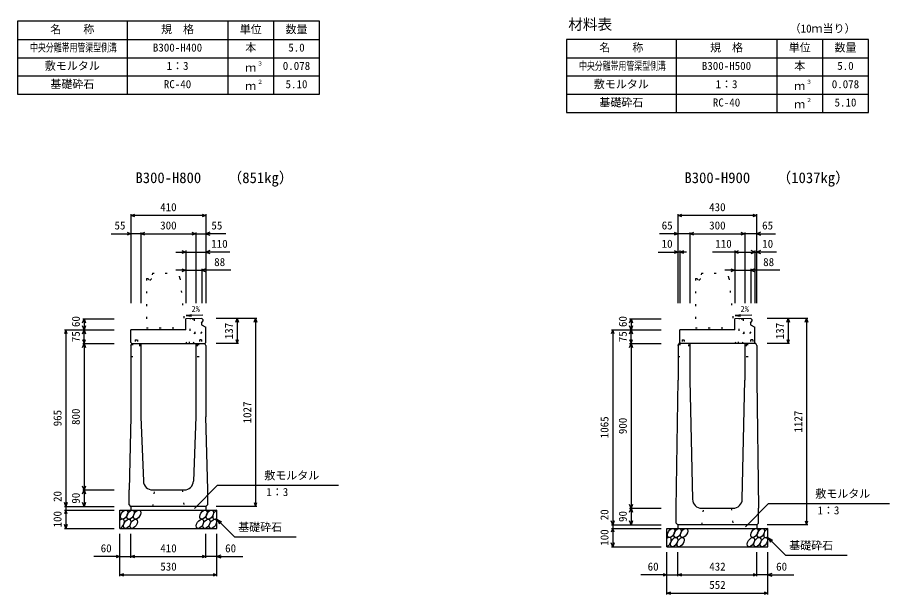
# Model space of a CAD drawing. Units: millimetres, scale not verified. Extents: x -12600 to 12600, y -5940 to 5940.
# Drawn here: x 1875 to 6641, y -480 to 2673 of the extents above; entities that cross this region are included whole.
import ezdxf
from ezdxf.enums import TextEntityAlignment as Align

# ---------------------------------------------------------------- set-up
doc = ezdxf.new("R2010")
doc.units = ezdxf.units.MM
doc.header["$LTSCALE"] = 40
doc.linetypes.add('DOTTED', pattern=[1.75, 0.25, -1.5])
for name, color, linetype, lineweight in [('0-0_DIM', 7, 'Continuous', 25), ('0-2_HATCH', 6, 'Continuous', 25), ('0-3_HYO', 3, 'Continuous', 25), ('0-4_HYO2', 4, 'Continuous', 25), ('0-5_OUTLINE', 3, 'Continuous', 25), ('0-6_OUTLINE2', 4, 'DOTTED', 25), ('0-7_TXT', 7, 'Continuous', 25)]:
    doc.layers.add(name, color=color, linetype=linetype, lineweight=lineweight)
doc.styles.add('ＭＳ ゴシック', font='')
doc.styles.get('ＭＳ ゴシック').set_extended_font_data('MS Gothic')

msp = doc.modelspace()

# ---------------------------------------------------------------- linework, layer by layer
at = {"layer": '0-0_DIM'}
for p, q in [((2495, 1598.96), (2495, 1111.46)), ((2905, 1591.46), (2495, 1591.46)), ((2905, 1598.96), (2905, 1111.46)), ((5485, 1111.46), (5485, 1598.96)), ((5915, 1591.46), (5485, 1591.46)), ((5915, 1111.46), (5915, 1598.96)), ((2386.62, 1491.46), (2495, 1491.46)), ((2550, 1491.46), (2495, 1491.46)), ((2550, 1498.96), (2550, 1111.46)), ((2550, 1491.46), (2850, 1491.46)), ((2850, 1498.96), (2850, 1111.46)), ((2850, 1491.46), (2905, 1491.46)), ((3013.38, 1491.46), (2905, 1491.46)), ((5485, 1491.46), (5383.02, 1491.46)), ((5550, 1491.46), (5485, 1491.46)), ((5550, 1498.96), (5550, 1111.46)), ((5550, 1491.46), (5850, 1491.46)), ((5850, 1498.96), (5850, 1111.46)), ((5915, 1491.46), (5850, 1491.46)), ((5915, 1491.46), (6016.98, 1491.46)), ((2740, 1391.46), (2795, 1391.46)), ((2795, 1398.96), (2795, 1111.46)), ((2795, 1391.46), (2905, 1391.46)), ((3036.52, 1391.46), (2905, 1391.46)), ((5376.62, 1391.46), (5485, 1391.46)), ((5495, 1391.46), (5485, 1391.46)), ((5495, 1398.96), (5495, 1111.46)), ((5531.3, 1391.46), (5495, 1391.46)), ((5795, 1391.46), (5673.07, 1391.46)), ((5795, 1398.96), (5795, 1111.46)), ((5795, 1391.46), (5905, 1391.46)), ((5905, 1398.96), (5905, 1111.46)), ((5905, 1391.46), (5915, 1391.46)), ((6023.38, 1391.46), (5915, 1391.46)), ((2795, 1291.46), (2740, 1291.46)), ((2795, 1291.46), (2883, 1291.46)), ((2883, 1298.96), (2883, 1111.46)), ((3041.78, 1291.46), (2883, 1291.46)), ((5795, 1291.46), (5740, 1291.46)), ((5795, 1291.46), (5883, 1291.46)), ((5883, 1298.96), (5883, 1111.46)), ((6041.78, 1291.46), (5883, 1291.46)), ((2231.5, 1026.46), (2404, 1026.46)), ((2239, 1026.46), (2239, 966.46)), ((3183.5, 1028.46), (2961, 1028.46)), ((3076, 1028.46), (3076, 891.46)), ((3176, 1028.46), (3176, 1.46)), ((5220.5, 1026.46), (5393, 1026.46)), ((5228, 1026.46), (5228, 966.46)), ((6194.5, 1028.46), (5972, 1028.46)), ((6087, 1028.46), (6087, 891.46)), ((6187, 1028.46), (6187, -98.54)), ((2131.5, 966.46), (2404, 966.46)), ((2139, 966.46), (2139, 1.46)), ((2239, 891.46), (2239, 966.46)), ((5120.5, 966.46), (5393, 966.46)), ((5128, 966.46), (5128, -98.54)), ((5228, 891.46), (5228, 966.46)), ((2231.5, 891.46), (2404, 891.46)), ((2239, 891.46), (2239, 91.46)), ((3083.5, 891.46), (2961, 891.46)), ((5220.5, 891.46), (5393, 891.46)), ((5228, 891.46), (5228, -8.54)), ((6094.5, 891.46), (5972, 891.46)), ((2842.11, -9.35), (2968.34, 116.89)), ((2968.34, 116.89), (3629.81, 116.89)), ((2231.5, 91.46), (2404, 91.46)), ((2239, 91.46), (2239, 1.46)), ((2131.5, 1.46), (2404, 1.46)), ((2139, 1.46), (2139, -18.54)), ((3183.5, 1.46), (2961, 1.46)), ((5853.11, -109.35), (5979.34, 16.89)), ((5979.34, 16.89), (6640.81, 16.89)), ((2131.5, -18.54), (2404, -18.54)), ((2139, -18.54), (2139, -118.54)), ((5220.5, -8.54), (5393, -8.54)), ((5228, -8.54), (5228, -98.54)), ((2965, -68.54), (3060.76, -164.29)), ((2965, -68.54), (2990.98, -83.54)), ((2965, -68.54), (2980, -94.52)), ((2131.5, -118.54), (2404, -118.54)), ((5120.5, -98.54), (5393, -98.54)), ((5120.5, -118.54), (5393, -118.54)), ((5128, -98.54), (5128, -118.54)), ((5128, -118.54), (5128, -218.54)), ((6194.5, -98.54), (5972, -98.54)), ((2435, -379.9), (2435, -148.54)), ((2495, -279.9), (2495, -148.54)), ((2905, -279.9), (2905, -148.54)), ((2965, -379.9), (2965, -148.54)), ((3060.76, -164.29), (3398.31, -164.29)), ((5976, -168.54), (6071.76, -264.29)), ((5976, -168.54), (6001.98, -183.54)), ((5976, -168.54), (5991, -194.52)), ((5120.5, -218.54), (5393, -218.54)), ((2435, -272.4), (2293.21, -272.4)), ((2435, -272.4), (2495, -272.4)), ((2495, -272.4), (2905, -272.4)), ((2965, -272.4), (2905, -272.4)), ((2965, -272.4), (3106.79, -272.4)), ((5424, -479.9), (5424, -248.54)), ((5484, -379.9), (5484, -248.54)), ((5916, -379.9), (5916, -248.54)), ((5976, -479.9), (5976, -248.54)), ((6071.76, -264.29), (6409.31, -264.29)), ((2435, -372.4), (2965, -372.4)), ((5424, -372.4), (5282.21, -372.4)), ((5424, -372.4), (5484, -372.4)), ((5484, -372.4), (5916, -372.4)), ((5976, -372.4), (5916, -372.4)), ((5976, -372.4), (6117.79, -372.4)), ((5424, -472.4), (5976, -472.4))]:
    msp.add_line(p, q, dxfattribs=at)
for points in [[(2516.14, 1583.77), (2495, 1591.46), (2516.14, 1599.16)], [(2883.86, 1599.16), (2905, 1591.46), (2883.86, 1583.77)], [(5506.14, 1583.77), (5485, 1591.46), (5506.14, 1599.16)], [(5893.86, 1599.16), (5915, 1591.46), (5893.86, 1583.77)], [(2473.86, 1499.16), (2495, 1491.46), (2473.86, 1483.77)], [(2571.14, 1483.77), (2550, 1491.46), (2571.14, 1499.16)], [(2828.86, 1499.16), (2850, 1491.46), (2828.86, 1483.77)], [(2926.14, 1499.16), (2905, 1491.46), (2926.14, 1483.77)], [(5463.86, 1499.16), (5485, 1491.46), (5463.86, 1483.77)], [(5571.14, 1483.77), (5550, 1491.46), (5571.14, 1499.16)], [(5828.86, 1499.16), (5850, 1491.46), (5828.86, 1483.77)], [(5936.14, 1499.16), (5915, 1491.46), (5936.14, 1483.77)], [(2773.86, 1399.16), (2795, 1391.46), (2773.86, 1383.77)], [(2926.14, 1399.16), (2905, 1391.46), (2926.14, 1383.77)], [(5463.86, 1399.16), (5485, 1391.46), (5463.86, 1383.77)], [(5516.14, 1383.77), (5495, 1391.46), (5516.14, 1399.16)], [(5816.14, 1383.77), (5795, 1391.46), (5816.14, 1399.16)], [(5883.86, 1383.77), (5905, 1391.46), (5883.86, 1399.16)], [(5936.14, 1399.16), (5915, 1391.46), (5936.14, 1383.77)], [(2773.86, 1299.16), (2795, 1291.46), (2773.86, 1283.77)], [(2904.14, 1299.16), (2883, 1291.46), (2904.14, 1283.77)], [(5773.86, 1299.16), (5795, 1291.46), (5773.86, 1283.77)], [(5904.14, 1299.16), (5883, 1291.46), (5904.14, 1283.77)], [(2231.3, 1005.32), (2239, 1026.46), (2246.7, 1005.32)], [(3068.3, 1007.32), (3076, 1028.46), (3083.7, 1007.32)], [(3168.3, 1007.32), (3176, 1028.46), (3183.7, 1007.32)], [(5220.3, 1005.32), (5228, 1026.46), (5235.7, 1005.32)], [(6079.3, 1007.32), (6087, 1028.46), (6094.7, 1007.32)], [(6179.3, 1007.32), (6187, 1028.46), (6194.7, 1007.32)], [(2146.7, 945.32), (2139, 966.46), (2131.3, 945.32)], [(2246.7, 987.61), (2239, 966.46), (2231.3, 987.61)], [(2231.3, 945.32), (2239, 966.46), (2246.7, 945.32)], [(5135.7, 945.32), (5128, 966.46), (5120.3, 945.32)], [(5235.7, 987.61), (5228, 966.46), (5220.3, 987.61)], [(5220.3, 945.32), (5228, 966.46), (5235.7, 945.32)], [(2231.3, 912.61), (2239, 891.46), (2246.7, 912.61)], [(3068.3, 912.61), (3076, 891.46), (3083.7, 912.61)], [(5220.3, 912.61), (5228, 891.46), (5235.7, 912.61)], [(6079.3, 912.61), (6087, 891.46), (6094.7, 912.61)], [(2231.3, 870.32), (2239, 891.46), (2246.7, 870.32)], [(5220.3, 870.32), (5228, 891.46), (5235.7, 870.32)], [(2246.7, 112.61), (2239, 91.46), (2231.3, 112.61)], [(2231.3, 70.32), (2239, 91.46), (2246.7, 70.32)], [(2146.7, 22.61), (2139, 1.46), (2131.3, 22.61)], [(2246.7, 22.61), (2239, 1.46), (2231.3, 22.61)], [(3168.3, 22.61), (3176, 1.46), (3183.7, 22.61)], [(5235.7, 12.61), (5228, -8.54), (5220.3, 12.61)], [(2146.7, -39.68), (2139, -18.54), (2131.3, -39.68)], [(5220.3, -29.68), (5228, -8.54), (5235.7, -29.68)], [(5135.7, -77.39), (5128, -98.54), (5120.3, -77.39)], [(5235.7, -77.39), (5228, -98.54), (5220.3, -77.39)], [(6179.3, -77.39), (6187, -98.54), (6194.7, -77.39)], [(2146.7, -97.39), (2139, -118.54), (2131.3, -97.39)], [(5135.7, -139.68), (5128, -118.54), (5120.3, -139.68)], [(5135.7, -197.39), (5128, -218.54), (5120.3, -197.39)], [(2413.86, -264.71), (2435, -272.4), (2413.86, -280.1)], [(2516.14, -280.1), (2495, -272.4), (2516.14, -264.71)], [(2883.86, -264.71), (2905, -272.4), (2883.86, -280.1)], [(2986.14, -264.71), (2965, -272.4), (2986.14, -280.1)], [(2456.14, -380.1), (2435, -372.4), (2456.14, -364.71)], [(2943.86, -364.71), (2965, -372.4), (2943.86, -380.1)], [(5402.86, -364.71), (5424, -372.4), (5402.86, -380.1)], [(5505.14, -380.1), (5484, -372.4), (5505.14, -364.71)], [(5894.86, -364.71), (5916, -372.4), (5894.86, -380.1)], [(5997.14, -364.71), (5976, -372.4), (5997.14, -380.1)], [(5445.14, -480.1), (5424, -472.4), (5445.14, -464.71)], [(5954.86, -464.71), (5976, -472.4), (5954.86, -480.1)]]:
    msp.add_lwpolyline(points, dxfattribs=at)
at = {"layer": '0-2_HATCH'}
for centre in [(2457.89, -43.54), (2493.37, -43.54), (2528.84, -43.54), (2891.05, -43.54), (2926.52, -43.54), (2474.77, -93.54), (2510.25, -93.54), (2872.45, -93.54), (2907.93, -93.54), (2943.41, -93.54), (5446.89, -143.54), (5482.37, -143.54), (5517.84, -143.54), (5902.05, -143.54), (5937.52, -143.54), (5463.77, -193.54), (5499.25, -193.54), (5883.45, -193.54), (5918.93, -193.54), (5954.41, -193.54)]:
    msp.add_ellipse(centre, major_axis=(14.54, 23.54), ratio=0.5792, dxfattribs=at)
for centre, start_param, end_param in [((2962, -43.54), 0.6666252, 4.1103269), ((2439.3, -93.54), 3.7419964, 7.318141), ((5973, -143.54), 0.6666252, 4.1103269), ((5428.3, -193.54), 3.7419964, 7.318141)]:
    msp.add_ellipse(centre, major_axis=(14.54, 23.54), ratio=0.5792, start_param=start_param, end_param=end_param, dxfattribs=at)
at = {"layer": '0-3_HYO'}
for p, q in [((2475, 2653.36), (2475, 2253.36)), ((3025, 2653.36), (3025, 2253.36)), ((3275, 2653.36), (3275, 2253.36)), ((1875, 2553.36), (3525, 2553.36)), ((5475, 2553.36), (5475, 2153.36)), ((6025, 2553.36), (6025, 2153.36)), ((6275, 2553.36), (6275, 2153.36)), ((4875, 2453.36), (6525, 2453.36))]:
    msp.add_line(p, q, dxfattribs=at)
for points in [[(1875, 2253.36), (3525, 2253.36), (3525, 2653.36), (1875, 2653.36)], [(4875, 2153.36), (6525, 2153.36), (6525, 2553.36), (4875, 2553.36)]]:
    msp.add_lwpolyline(points, close=True, dxfattribs=at)
at = {"layer": '0-4_HYO2'}
for p, q in [((1875, 2453.36), (3525, 2453.36)), ((1875, 2353.36), (3525, 2353.36)), ((4875, 2353.36), (6525, 2353.36)), ((4875, 2253.36), (6525, 2253.36))]:
    msp.add_line(p, q, dxfattribs=at)
at = {"layer": '0-5_OUTLINE', "linetype": 'DOTTED'}
for p, q in [((2580, 1246.46), (2580, 976.46)), ((2613, 1276.46), (2610, 1246.46)), ((2613, 1276.46), (2732.85, 1276.46)), ((2762.7, 1249.45), (2790, 976.46)), ((5580, 1246.46), (5580, 976.46)), ((5613, 1276.46), (5610, 1246.46)), ((5613, 1276.46), (5732.85, 1276.46)), ((5762.7, 1249.45), (5790, 976.46)), ((2580, 976.46), (2790, 976.46)), ((5580, 976.46), (5790, 976.46))]:
    msp.add_line(p, q, dxfattribs=at)
at = {"layer": '0-5_OUTLINE'}
for p, q in [((2883.14, 1028.14), (2795, 1026.46)), ((2795, 966.46), (2795, 1026.46)), ((2880, 1003.46), (2889, 1013.46)), ((2880, 1003.46), (2880, 993.46)), ((2883.14, 1028.14), (2889, 1022.4)), ((2889, 1022.4), (2889, 1013.46)), ((5883.14, 1028.14), (5795, 1026.46)), ((5795, 966.46), (5795, 1026.46)), ((5880, 1003.46), (5889, 1013.46)), ((5880, 1003.46), (5880, 993.46)), ((5883.14, 1028.14), (5889, 1022.4)), ((5889, 1022.4), (5889, 1013.46)), ((2495, 897.46), (2495, 966.46)), ((2795, 966.46), (2495, 966.46)), ((2880, 993.46), (2905, 980.46)), ((2905, 897.46), (2905, 980.46)), ((5495, 897.46), (5495, 966.46)), ((5795, 966.46), (5495, 966.46)), ((5880, 993.46), (5905, 980.46)), ((5905, 897.46), (5905, 980.46)), ((2495, 897.46), (2501, 891.46)), ((2495, 881.46), (2501, 891.46)), ((2495, 881.46), (2495, 491.46)), ((2501, 891.46), (2899, 891.46)), ((2550, 891.46), (2550, 491.46)), ((2850, 891.46), (2850, 491.46)), ((2899, 891.46), (2905, 897.46)), ((2905, 881.46), (2899, 891.46)), ((2905, 881.46), (2905, 491.46)), ((5485, 881.46), (5490, 891.46)), ((5485, 881.46), (5485, 691.46)), ((5910, 891.46), (5490, 891.46)), ((5495, 897.46), (5501, 891.46)), ((5550, 891.46), (5550, 691.46)), ((5850, 891.46), (5850, 691.46)), ((5899, 891.46), (5905, 897.46)), ((5915, 881.46), (5910, 891.46)), ((5915, 881.46), (5915, 691.46)), ((5475, -8.54), (5485, 691.46)), ((5550, 691.46), (5563.95, 40.39)), ((5836.05, 40.39), (5850, 691.46)), ((5915, 691.46), (5925, -8.54)), ((2495, 491.46), (2485, 91.46)), ((2550, 491.46), (2563.2, 139.59)), ((2850, 491.46), (2836.8, 139.59)), ((2915, 91.46), (2905, 491.46)), ((2485, 11.46), (2485, 91.46)), ((2613.16, 91.46), (2786.84, 91.46)), ((2915, 11.46), (2915, 91.46)), ((2495, 1.46), (2485, 11.46)), ((2905, 1.46), (2495, 1.46)), ((2495, 1.46), (2495, -18.54)), ((2905, 1.46), (2915, 11.46)), ((2905, 1.46), (2905, -18.54)), ((2435, -18.54), (2965, -18.54)), ((2435, -118.54), (2435, -18.54)), ((2965, -118.54), (2965, -18.54)), ((5475, -89.54), (5475, -8.54)), ((5613.94, -8.54), (5786.06, -8.54)), ((5925, -89.54), (5925, -8.54)), ((5475, -89.54), (5484, -98.54)), ((5916, -98.54), (5925, -89.54)), ((2435, -118.54), (2965, -118.54)), ((5424, -118.54), (5976, -118.54)), ((5424, -218.54), (5424, -118.54)), ((5916, -98.54), (5484, -98.54)), ((5484, -98.54), (5484, -118.54)), ((5916, -98.54), (5916, -118.54)), ((5976, -218.54), (5976, -118.54)), ((5424, -218.54), (5976, -218.54))]:
    msp.add_line(p, q, dxfattribs=at)
at = {"layer": '0-5_OUTLINE', "linetype": 'DOTTED'}
for points in [[(2580, 1246.46), (2588, 1246.46), (2598, 1236.46), (2608, 1246.46), (2610, 1246.46)], [(5580, 1246.46), (5588, 1246.46), (5598, 1236.46), (5608, 1246.46), (5610, 1246.46)]]:
    msp.add_lwpolyline(points, dxfattribs=at)
for centre in [(2732.85, 1246.46), (5732.85, 1246.46)]:
    msp.add_arc(centre, 30, 5.71059, 90, dxfattribs=at)
at = {"layer": '0-5_OUTLINE'}
for centre, start, end in [((2613.16, 141.46), 182.14759, 270), ((2786.84, 141.46), 270, 357.85241), ((5613.94, 41.46), 181.22733, 270.0006), ((5786.06, 41.46), 270, 358.77242)]:
    msp.add_arc(centre, 50, start, end, dxfattribs=at)
at = {"layer": '0-6_OUTLINE2'}
for p, q in [((2815.6, 891.46), (2822.11, 1024.37)), ((2822.11, 1024.37), (2819.32, 1026.93)), ((2840.28, 1024.59), (2822.11, 1024.37)), ((2840.28, 1024.56), (2842.88, 1027.38)), ((2840.28, 1024.56), (2846.8, 891.46)), ((5815.6, 891.46), (5822.11, 1024.37)), ((5822.11, 1024.37), (5819.32, 1026.93)), ((5840.28, 1024.59), (5822.11, 1024.37)), ((5840.28, 1024.56), (5842.88, 1027.38)), ((5840.28, 1024.56), (5846.8, 891.46)), ((2793.61, 891.46), (2882.78, 992.02)), ((2835.15, 891.46), (2903.79, 981.09)), ((5793.61, 891.46), (5882.78, 992.02)), ((5835.15, 891.46), (5903.79, 981.09)), ((2518.5, 911.96), (2530.5, 911.96)), ((2518.5, 911.96), (2518.5, 886.96)), ((2530.5, 911.96), (2530.5, 886.96)), ((2881.5, 911.96), (2869.5, 911.96)), ((2869.5, 911.96), (2869.5, 886.96)), ((2881.5, 911.96), (2881.5, 886.96)), ((5507, 911.96), (5519, 911.96)), ((5507, 911.96), (5507, 886.96)), ((5519, 911.96), (5519, 886.96)), ((5893, 911.96), (5881, 911.96)), ((5881, 911.96), (5881, 886.96)), ((5893, 911.96), (5893, 886.96)), ((2498.3, 886.96), (2542, 886.96)), ((2542, 886.96), (2542, 821.46)), ((2858, 886.96), (2858, 821.46)), ((2858, 886.96), (2901.7, 886.96)), ((5487.75, 886.96), (5542, 886.96)), ((5542, 886.96), (5542, 821.46)), ((5858, 886.96), (5912.25, 886.96)), ((2495, 821.46), (2542, 821.46)), ((2858, 821.46), (2905, 821.46)), ((5485, 821.46), (5542, 821.46)), ((2615, 1.46), (2625, 91.46)), ((2775, 91.46), (2785, 1.46)), ((5615.09, -98.54), (5625.09, -8.54)), ((5775.09, -8.54), (5785.09, -98.54))]:
    msp.add_line(p, q, dxfattribs=at)
msp.add_lwpolyline([(5858, 886.96), (5858, 821.46), (5915, 821.46)], dxfattribs=at)
at = {"layer": '0-7_TXT'}
for p, q in [((2797.06, 1044.97), (2826.7, 1040.33)), ((5797.06, 1044.97), (5826.7, 1040.33))]:
    msp.add_line(p, q, dxfattribs=at)
for points in [[(2887.48, 1046.7), (2797.06, 1044.97), (2826.5, 1050.74)], [(5887.48, 1046.7), (5797.06, 1044.97), (5826.5, 1050.74)]]:
    msp.add_lwpolyline(points, dxfattribs=at)

# ---------------------------------------------------------------- texts
at = {"layer": '0-0_DIM', "style": 'ＭＳ ゴシック'}
for s, p in [('410', (2655, 1601.46)), ('430', (5655, 1601.46)), ('55', (2405.16, 1501.46)), ('300', (2655, 1501.46)), ('55', (2934.84, 1501.46)), ('65', (5395.68, 1501.46)), ('300', (5655, 1501.46)), ('65', (5944.32, 1501.46)), ('110', (2934.02, 1401.46)), ('10', (5395.16, 1401.46)), ('110', (5688.51, 1401.46)), ('10', (5944.84, 1401.46)), ('88', (2950.19, 1301.46)), ('88', (5950.19, 1301.46)), ('敷モルタル', (3223.94, 135.62)), ('1：3', (3234.94, 44.93)), ('敷モルタル', (6234.94, 35.62)), ('1：3', (6246.94, -55.07)), ('基礎砕石', (3081.32, -147.12)), ('基礎砕石', (6092.32, -247.12)), ('60', (2330, -262.4)), ('410', (2655.53, -262.4)), ('60', (3010, -262.4)), ('530', (2655.53, -362.4)), ('60', (5319, -362.4)), ('432', (5655.53, -362.4)), ('60', (6021, -362.4)), ('552', (5655.53, -462.4))]:
    msp.add_text(s, height=43.99, dxfattribs=at).set_placement(p, align=Align.BOTTOM_LEFT)
for s, p in [('60', (2229, 981.46)), ('137', (3066, 914.96)), ('60', (5218, 981.46)), ('137', (6077, 914.96)), ('75', (2229, 898.96)), ('75', (5218, 898.96)), ('965', (2129, 438.96)), ('800', (2229, 446.46)), ('1027', (3166, 454.96)), ('1065', (5118, 373.96)), ('900', (5218, 396.46)), ('1127', (6177, 404.96)), ('20', (2129, 25.78)), ('90', (2229, 16.46)), ('100', (2129, -113.54)), ('20', (5118, -74.22)), ('90', (5218, -83.54)), ('100', (5118, -213.54))]:
    msp.add_text(s, height=43.99, rotation=90, dxfattribs=at).set_placement(p, align=Align.BOTTOM_LEFT)
at = {"layer": '0-7_TXT', "style": 'ＭＳ ゴシック'}
for s, height, p in [('材料表', 58.65, (4885, 2588.36)), ('名\u3000\u3000称', 43.99, (2055, 2573.36)), ('規\u3000格', 43.99, (2660, 2573.36)), ('単位', 43.99, (3090, 2573.36)), ('数量', 43.99, (3340, 2573.36)), ('（10ｍ当り）', 43.99, (6095, 2577.36)), ('B300-H400', 43.99, (2615, 2473.36)), ('本', 43.99, (3120, 2473.36)), ('5.0', 43.99, (3355, 2473.36)), ('名\u3000\u3000称', 43.99, (5055, 2473.36)), ('規\u3000格', 43.99, (5660, 2473.36)), ('単位', 43.99, (6090, 2473.36)), ('数量', 43.99, (6340, 2473.36)), ('敷モルタル', 43.99, (2025, 2373.36)), ('３', 21.99, (3185.54, 2403.73)), ('本', 43.99, (6120, 2373.36)), ('1：3', 43.99, (2690, 2373.36)), ('ｍ', 43.99, (3120, 2363.36)), ('0.078', 43.99, (3325, 2373.36)), ('B300-H500', 43.99, (5615, 2373.36)), ('5.0', 43.99, (6355, 2373.36)), ('基礎砕石', 43.99, (2055, 2273.36)), ('敷モルタル', 43.99, (5025, 2273.36)), ('RC-40', 43.99, (2675, 2273.36)), ('ｍ', 43.99, (3120, 2263.36)), ('２', 21.99, (3185.54, 2303.73)), ('5.10', 43.99, (3340, 2273.36)), ('1：3', 43.99, (5690, 2273.36)), ('ｍ', 43.99, (6120, 2263.36)), ('３', 21.99, (6185.54, 2303.73)), ('0.078', 43.99, (6325, 2273.36)), ('基礎砕石', 43.99, (5055, 2173.36)), ('RC-40', 43.99, (5675, 2173.36)), ('ｍ', 43.99, (6120, 2163.36)), ('２', 21.99, (6185.54, 2203.73)), ('5.10', 43.99, (6340, 2173.36)), ('B300-H800', 58.65, (2520, 1750.44)), ('（851kg）', 58.65, (3023.7, 1750.44)), ('B300-H900', 58.65, (5520, 1750.44)), ('（1037kg）', 58.65, (6023.7, 1750.44)), ('2%', 32.99, (2826.63, 1054.31)), ('2%', 32.99, (5826.63, 1054.31))]:
    msp.add_text(s, height=height, dxfattribs=at).set_placement(p, align=Align.BOTTOM_LEFT)
at = {"layer": '0-7_TXT', "style": 'ＭＳ ゴシック', "width": 0.7}
for p in [(1944, 2473.36), (4944, 2373.36)]:
    msp.add_text('中央分離帯用管渠型側溝', height=43.99, dxfattribs=at).set_placement(p, align=Align.BOTTOM_LEFT)

doc.saveas('drawing.dxf')
